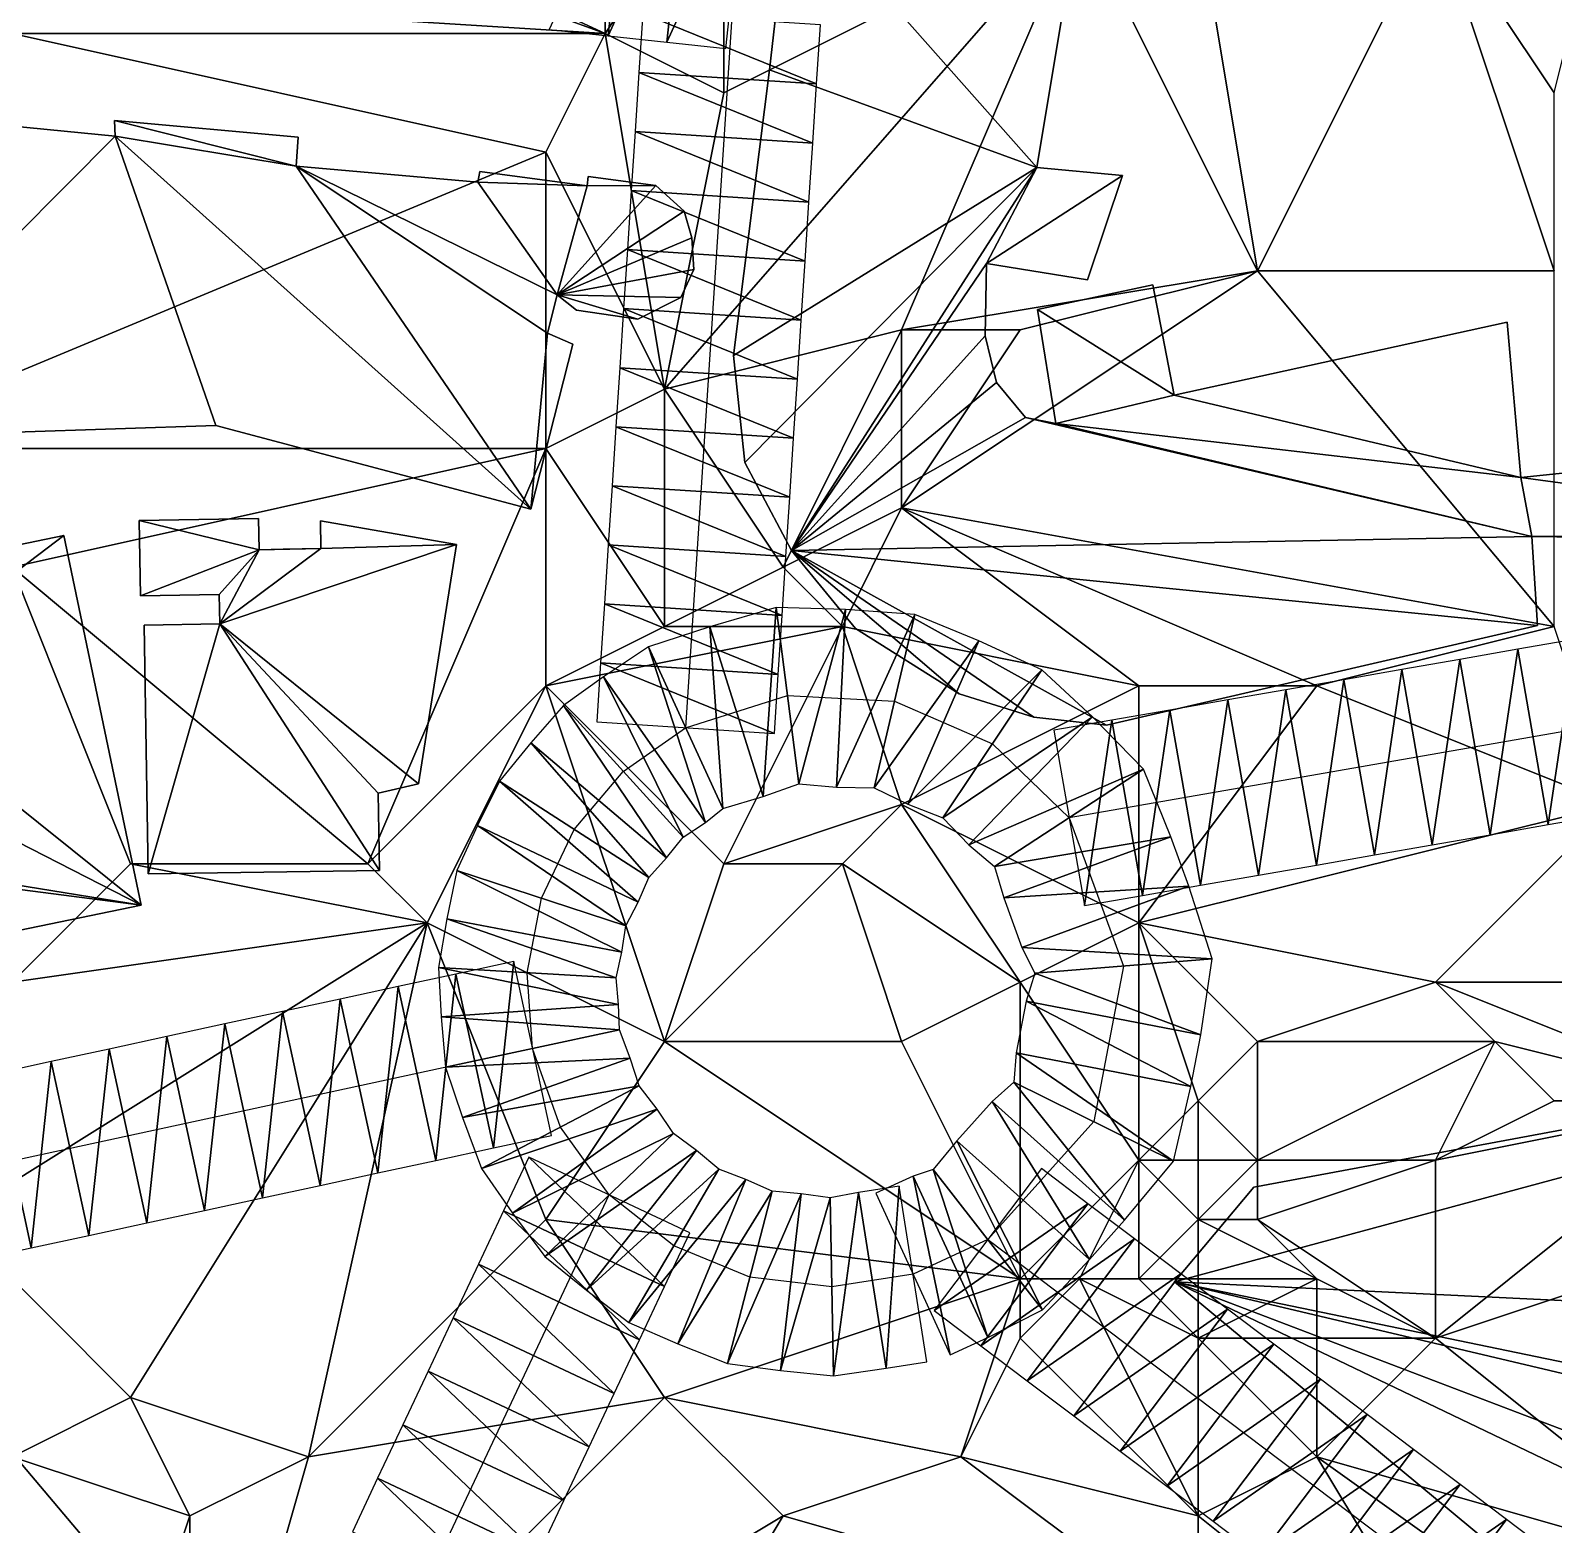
# Model space of a CAD drawing. Header units: metres. Extents: x -1103 to 901, y -902 to 905.
# Drawn here: x -727.4 to -676, y 201.7 to 252.1 of the extents above; entities that cross this region are included whole.
import ezdxf

# ---------------------------------------------------------------- set-up
doc = ezdxf.new("R2010")
doc.units = ezdxf.units.M
for name, color, linetype in [('OSM_BUILDING_FOOTPRINTS', 7, 'CONTINUOUS'), ('OSM_BUILDING_ROOFS', 1, 'CONTINUOUS'), ('OSM_BUILDING_WALLS', 8, 'CONTINUOUS'), ('OSM_ROAD_AXES', 2, 'CONTINUOUS'), ('OSM_ROAD_SURFACE', 9, 'CONTINUOUS'), ('OSM_TERRAIN', 3, 'CONTINUOUS')]:
    doc.layers.add(name, color=color, linetype=linetype)

msp = doc.modelspace()

# ---------------------------------------------------------------- linework, layer by layer
at = {"layer": 'OSM_BUILDING_FOOTPRINTS'}
for points in [[(-667.681, 258.942, 14.604), (-662.917, 235.099, 14.604), (-674.523, 232.887, 14.604), (-675.076, 235.01, 14.604), (-676.745, 235.032, 14.604), (-676.557, 232.035, 14.604), (-691.093, 228.673, 14.604), (-693.546, 228.939, 14.604), (-696.056, 229.724, 14.604), (-699.56, 231.936, 14.604), (-701.715, 234.557, 14.604), (-703.285, 237.531, 14.604), (-703.672, 241.137, 14.604), (-702.456, 250.769, 14.604), (-701.76, 256.874, 14.604)], [(-692.088, 255.602, 14.604), (-693.436, 247.485, 14.604), (-690.551, 247.208, 14.604), (-691.734, 243.691, 14.604), (-695.138, 244.244, 14.604), (-695.183, 241.8, 14.604), (-694.796, 240.23, 14.604), (-693.823, 239.047, 14.604), (-692.795, 238.848, 14.604), (-693.414, 242.696, 14.604), (-689.534, 243.526, 14.604), (-688.805, 239.799, 14.604), (-677.585, 242.265, 14.604), (-677.121, 237.023, 14.604), (-675.617, 237.178, 14.604)]]:
    msp.add_polyline3d(points, dxfattribs=at)
for points in [[(-734.501, 249.519, 15.541), (-724.519, 248.535, 15.541), (-724.542, 249.066, 15.541), (-718.351, 248.502, 15.541), (-718.418, 247.529, 15.541), (-712.294, 246.987, 15.541), (-712.228, 247.341, 15.541), (-708.602, 246.865, 15.541), (-708.569, 247.175, 15.541), (-706.292, 246.876, 15.541), (-705.33, 246.003, 15.541), (-705.076, 245.107, 15.541), (-705.009, 244.034, 15.541), (-705.452, 243.094, 15.541), (-706.9, 242.364, 15.541), (-708.967, 242.663, 15.541), (-709.619, 243.183, 15.541), (-709.939, 241.889, 15.541), (-709.088, 241.524, 15.541), (-710.503, 235.961, 15.541), (-721.126, 238.781, 15.541), (-734.678, 238.327, 15.541), (-734.501, 249.519, 15.541)], [(-733.639, 233.539, 15.446), (-726.255, 235.065, 15.446), (-723.646, 222.602, 15.446), (-754.453, 216.242, 15.446), (-757.128, 229.037, 15.446), (-755.923, 229.281, 15.446), (-756.531, 232.222, 15.446), (-750.728, 233.428, 15.446), (-749.147, 225.897, 15.446), (-746.859, 226.372, 15.446), (-747.843, 231.05, 15.446), (-743.123, 232.024, 15.446), (-743.62, 234.357, 15.446), (-737.95, 235.529, 15.446), (-736.634, 229.248, 15.446), (-732.909, 230.022, 15.446), (-733.639, 233.539, 15.446)], [(-717.589, 234.634, 15.969), (-717.6, 235.563, 15.969), (-713.012, 234.767, 15.969), (-714.294, 226.694, 15.969), (-715.654, 226.373, 15.969), (-715.61, 223.774, 15.969), (-723.414, 223.652, 15.969), (-723.546, 232.046, 15.969), (-720.993, 232.09, 15.969), (-721.015, 233.074, 15.969), (-723.668, 233.03, 15.969), (-723.712, 235.574, 15.969), (-719.689, 235.64, 15.969), (-719.667, 234.59, 15.969), (-718.86, 234.612, 15.969), (-717.589, 234.634, 15.969)], [(-656.438, 183.033, 13.744), (-688.804, 209.895, 13.744), (-686.118, 213.091, 13.744), (-656.737, 218.555, 13.744), (-654.56, 208.248, 13.744), (-655.422, 202.995, 13.744), (-654.305, 201.745, 13.744), (-657.643, 198.029, 13.744), (-649.331, 190.963, 13.744), (-656.438, 183.033, 13.744)], [(-740.801, 202.419, 14.249), (-728.62, 204.863, 14.249), (-725.348, 200.981, 14.249), (-729.813, 185.322, 14.249), (-738.811, 188.595, 14.249), (-736.888, 195.407, 14.249), (-739.729, 194.965, 14.249), (-740.801, 202.419, 14.249)]]:
    msp.add_polyline3d(points, close=True, dxfattribs=at)
at = {"layer": 'OSM_BUILDING_ROOFS'}
for points in [[(-693.436, 247.485, 32.604), (-701.76, 256.874, 32.604), (-702.456, 250.769, 32.604)], [(-693.436, 247.485, 32.604), (-692.088, 255.602, 32.604), (-701.76, 256.874, 32.604)], [(-693.436, 247.485, 32.604), (-702.456, 250.769, 32.604), (-703.672, 241.137, 32.604)], [(-724.519, 248.535, 30.341), (-734.501, 249.519, 30.341), (-734.678, 238.327, 30.341)], [(-718.418, 247.529, 30.341), (-718.351, 248.502, 30.341), (-724.542, 249.066, 30.341)], [(-718.418, 247.529, 30.341), (-724.542, 249.066, 30.341), (-724.519, 248.535, 30.341)], [(-724.519, 248.535, 30.341), (-734.678, 238.327, 30.341), (-721.126, 238.781, 30.341)], [(-724.519, 248.535, 30.341), (-721.126, 238.781, 30.341), (-710.503, 235.961, 30.341)], [(-718.418, 247.529, 30.341), (-724.519, 248.535, 30.341), (-710.503, 235.961, 30.341)], [(-718.418, 247.529, 30.341), (-710.503, 235.961, 30.341), (-709.939, 241.889, 30.341)], [(-718.418, 247.529, 30.341), (-709.939, 241.889, 30.341), (-709.619, 243.183, 30.341)], [(-709.619, 243.183, 30.341), (-712.294, 246.987, 30.341), (-718.418, 247.529, 30.341)], [(-708.602, 246.865, 30.341), (-712.228, 247.341, 30.341), (-712.294, 246.987, 30.341)], [(-706.292, 246.876, 30.341), (-708.569, 247.175, 30.341), (-708.602, 246.865, 30.341)], [(-693.436, 247.485, 32.604), (-703.672, 241.137, 32.604), (-703.285, 237.531, 32.604)], [(-693.436, 247.485, 32.604), (-703.285, 237.531, 32.604), (-701.715, 234.557, 32.604)], [(-695.138, 244.244, 32.604), (-693.436, 247.485, 32.604), (-701.715, 234.557, 32.604)], [(-695.138, 244.244, 32.604), (-690.551, 247.208, 32.604), (-693.436, 247.485, 32.604)], [(-695.138, 244.244, 32.604), (-691.734, 243.691, 32.604), (-690.551, 247.208, 32.604)], [(-709.619, 243.183, 30.341), (-708.602, 246.865, 30.341), (-712.294, 246.987, 30.341)], [(-709.619, 243.183, 30.341), (-705.33, 246.003, 30.341), (-706.292, 246.876, 30.341)], [(-709.619, 243.183, 30.341), (-706.292, 246.876, 30.341), (-708.602, 246.865, 30.341)], [(-709.619, 243.183, 30.341), (-705.076, 245.107, 30.341), (-705.33, 246.003, 30.341)], [(-709.619, 243.183, 30.341), (-705.009, 244.034, 30.341), (-705.076, 245.107, 30.341)], [(-709.619, 243.183, 30.341), (-705.452, 243.094, 30.341), (-705.009, 244.034, 30.341)], [(-695.183, 241.8, 32.604), (-695.138, 244.244, 32.604), (-701.715, 234.557, 32.604)], [(-688.805, 239.799, 32.604), (-689.534, 243.526, 32.604), (-693.414, 242.696, 32.604)], [(-709.619, 243.183, 30.341), (-708.967, 242.663, 30.341), (-706.9, 242.364, 30.341)], [(-709.619, 243.183, 30.341), (-706.9, 242.364, 30.341), (-705.452, 243.094, 30.341)], [(-688.805, 239.799, 32.604), (-693.414, 242.696, 32.604), (-692.795, 238.848, 32.604)], [(-677.121, 237.023, 32.604), (-677.585, 242.265, 32.604), (-688.805, 239.799, 32.604)], [(-710.503, 235.961, 30.341), (-709.088, 241.524, 30.341), (-709.939, 241.889, 30.341)], [(-694.796, 240.23, 32.604), (-695.183, 241.8, 32.604), (-701.715, 234.557, 32.604)], [(-701.715, 234.557, 32.604), (-693.823, 239.047, 32.604), (-694.796, 240.23, 32.604)], [(-677.121, 237.023, 32.604), (-688.805, 239.799, 32.604), (-692.795, 238.848, 32.604)], [(-701.715, 234.557, 32.604), (-676.745, 235.032, 32.604), (-693.823, 239.047, 32.604)], [(-676.745, 235.032, 32.604), (-692.795, 238.848, 32.604), (-693.823, 239.047, 32.604)], [(-676.745, 235.032, 32.604), (-677.121, 237.023, 32.604), (-692.795, 238.848, 32.604)], [(-662.917, 235.099, 32.604), (-675.617, 237.178, 32.604), (-677.121, 237.023, 32.604)], [(-676.745, 235.032, 32.604), (-662.917, 235.099, 32.604), (-677.121, 237.023, 32.604)], [(-719.667, 234.59, 27.569), (-719.689, 235.64, 27.569), (-723.712, 235.574, 27.569)], [(-719.667, 234.59, 27.569), (-723.712, 235.574, 27.569), (-723.668, 233.03, 27.569)], [(-713.012, 234.767, 27.569), (-717.6, 235.563, 27.569), (-717.589, 234.634, 27.569)], [(-726.255, 235.065, 30.246), (-733.639, 233.539, 30.246), (-732.909, 230.022, 30.246)], [(-723.646, 222.602, 30.246), (-726.255, 235.065, 30.246), (-732.909, 230.022, 30.246)], [(-720.993, 232.09, 27.569), (-714.294, 226.694, 27.569), (-713.012, 234.767, 27.569)], [(-717.589, 234.634, 27.569), (-720.993, 232.09, 27.569), (-713.012, 234.767, 27.569)], [(-701.715, 234.557, 32.604), (-676.557, 232.035, 32.604), (-676.745, 235.032, 32.604)], [(-676.745, 235.032, 32.604), (-675.076, 235.01, 32.604), (-662.917, 235.099, 32.604)], [(-719.667, 234.59, 27.569), (-723.668, 233.03, 27.569), (-721.015, 233.074, 27.569)], [(-719.667, 234.59, 27.569), (-721.015, 233.074, 27.569), (-720.993, 232.09, 27.569)], [(-717.589, 234.634, 27.569), (-719.667, 234.59, 27.569), (-720.993, 232.09, 27.569)], [(-717.589, 234.634, 27.569), (-718.86, 234.612, 27.569), (-719.667, 234.59, 27.569)], [(-701.715, 234.557, 32.604), (-699.56, 231.936, 32.604), (-696.056, 229.724, 32.604)], [(-701.715, 234.557, 32.604), (-696.056, 229.724, 32.604), (-693.546, 228.939, 32.604)], [(-701.715, 234.557, 32.604), (-693.546, 228.939, 32.604), (-691.093, 228.673, 32.604)], [(-701.715, 234.557, 32.604), (-691.093, 228.673, 32.604), (-676.557, 232.035, 32.604)], [(-720.993, 232.09, 27.569), (-723.546, 232.046, 27.569), (-723.414, 223.652, 27.569)], [(-720.993, 232.09, 27.569), (-723.414, 223.652, 27.569), (-715.61, 223.774, 27.569)], [(-720.993, 232.09, 27.569), (-715.61, 223.774, 27.569), (-715.654, 226.373, 27.569)], [(-720.993, 232.09, 27.569), (-715.654, 226.373, 27.569), (-714.294, 226.694, 27.569)], [(-723.646, 222.602, 30.246), (-732.909, 230.022, 30.246), (-736.634, 229.248, 30.246)], [(-723.646, 222.602, 30.246), (-736.634, 229.248, 30.246), (-746.859, 226.372, 30.246)], [(-723.646, 222.602, 30.246), (-746.859, 226.372, 30.246), (-749.147, 225.897, 30.246)], [(-749.147, 225.897, 30.246), (-754.453, 216.242, 30.246), (-723.646, 222.602, 30.246)], [(-688.804, 209.895, 54.144), (-654.56, 208.248, 54.144), (-656.737, 218.555, 54.144)], [(-688.804, 209.895, 54.144), (-656.737, 218.555, 54.144), (-686.118, 213.091, 54.144)], [(-688.804, 209.895, 54.144), (-656.438, 183.033, 54.144), (-649.331, 190.963, 54.144)], [(-688.804, 209.895, 54.144), (-649.331, 190.963, 54.144), (-657.643, 198.029, 54.144)], [(-688.804, 209.895, 54.144), (-657.643, 198.029, 54.144), (-654.305, 201.745, 54.144)], [(-688.804, 209.895, 54.144), (-654.305, 201.745, 54.144), (-655.422, 202.995, 54.144)], [(-688.804, 209.895, 54.144), (-655.422, 202.995, 54.144), (-654.56, 208.248, 54.144)], [(-728.62, 204.863, 22.649), (-729.813, 185.322, 22.649), (-725.348, 200.981, 22.649)]]:
    msp.add_3dface(points, dxfattribs=at)
at = {"layer": 'OSM_BUILDING_WALLS'}
for points in [[(-701.76, 256.874, 14.604), (-702.456, 250.769, 14.604), (-702.456, 250.769, 32.604)], [(-701.76, 256.874, 14.604), (-702.456, 250.769, 32.604), (-701.76, 256.874, 32.604)], [(-693.436, 247.485, 14.604), (-692.088, 255.602, 14.604), (-692.088, 255.602, 32.604)], [(-693.436, 247.485, 14.604), (-692.088, 255.602, 32.604), (-693.436, 247.485, 32.604)], [(-702.456, 250.769, 14.604), (-703.672, 241.137, 14.604), (-703.672, 241.137, 32.604)], [(-702.456, 250.769, 14.604), (-703.672, 241.137, 32.604), (-702.456, 250.769, 32.604)], [(-724.519, 248.535, 15.541), (-734.501, 249.519, 15.541), (-734.501, 249.519, 30.341)], [(-724.519, 248.535, 15.541), (-734.501, 249.519, 30.341), (-724.519, 248.535, 30.341)], [(-718.351, 248.502, 15.541), (-724.542, 249.066, 15.541), (-724.542, 249.066, 30.341)], [(-718.351, 248.502, 15.541), (-724.542, 249.066, 30.341), (-718.351, 248.502, 30.341)], [(-724.542, 249.066, 15.541), (-724.519, 248.535, 15.541), (-724.519, 248.535, 30.341)], [(-724.542, 249.066, 15.541), (-724.519, 248.535, 30.341), (-724.542, 249.066, 30.341)], [(-718.418, 247.529, 15.541), (-718.351, 248.502, 15.541), (-718.351, 248.502, 30.341)], [(-718.418, 247.529, 15.541), (-718.351, 248.502, 30.341), (-718.418, 247.529, 30.341)], [(-712.294, 246.987, 15.541), (-718.418, 247.529, 15.541), (-718.418, 247.529, 30.341)], [(-712.294, 246.987, 15.541), (-718.418, 247.529, 30.341), (-712.294, 246.987, 30.341)], [(-712.228, 247.341, 15.541), (-712.294, 246.987, 15.541), (-712.294, 246.987, 30.341)], [(-712.228, 247.341, 15.541), (-712.294, 246.987, 30.341), (-712.228, 247.341, 30.341)], [(-708.602, 246.865, 15.541), (-712.228, 247.341, 15.541), (-712.228, 247.341, 30.341)], [(-708.602, 246.865, 15.541), (-712.228, 247.341, 30.341), (-708.602, 246.865, 30.341)], [(-708.569, 247.175, 15.541), (-708.602, 246.865, 15.541), (-708.602, 246.865, 30.341)], [(-708.569, 247.175, 15.541), (-708.602, 246.865, 30.341), (-708.569, 247.175, 30.341)], [(-706.292, 246.876, 15.541), (-708.569, 247.175, 15.541), (-708.569, 247.175, 30.341)], [(-706.292, 246.876, 15.541), (-708.569, 247.175, 30.341), (-706.292, 246.876, 30.341)], [(-690.551, 247.208, 14.604), (-693.436, 247.485, 14.604), (-693.436, 247.485, 32.604)], [(-690.551, 247.208, 14.604), (-693.436, 247.485, 32.604), (-690.551, 247.208, 32.604)], [(-691.734, 243.691, 14.604), (-690.551, 247.208, 14.604), (-690.551, 247.208, 32.604)], [(-691.734, 243.691, 14.604), (-690.551, 247.208, 32.604), (-691.734, 243.691, 32.604)], [(-705.33, 246.003, 15.541), (-706.292, 246.876, 15.541), (-706.292, 246.876, 30.341)], [(-705.33, 246.003, 15.541), (-706.292, 246.876, 30.341), (-705.33, 246.003, 30.341)], [(-705.076, 245.107, 15.541), (-705.33, 246.003, 15.541), (-705.33, 246.003, 30.341)], [(-705.076, 245.107, 15.541), (-705.33, 246.003, 30.341), (-705.076, 245.107, 30.341)], [(-705.009, 244.034, 15.541), (-705.076, 245.107, 15.541), (-705.076, 245.107, 30.341)], [(-705.009, 244.034, 15.541), (-705.076, 245.107, 30.341), (-705.009, 244.034, 30.341)], [(-705.452, 243.094, 15.541), (-705.009, 244.034, 15.541), (-705.009, 244.034, 30.341)], [(-705.452, 243.094, 15.541), (-705.009, 244.034, 30.341), (-705.452, 243.094, 30.341)], [(-695.183, 241.8, 14.604), (-695.138, 244.244, 14.604), (-695.138, 244.244, 32.604)], [(-695.183, 241.8, 14.604), (-695.138, 244.244, 32.604), (-695.183, 241.8, 32.604)], [(-695.138, 244.244, 14.604), (-691.734, 243.691, 14.604), (-691.734, 243.691, 32.604)], [(-695.138, 244.244, 14.604), (-691.734, 243.691, 32.604), (-695.138, 244.244, 32.604)], [(-689.534, 243.526, 14.604), (-693.414, 242.696, 14.604), (-693.414, 242.696, 32.604)], [(-689.534, 243.526, 14.604), (-693.414, 242.696, 32.604), (-689.534, 243.526, 32.604)], [(-688.805, 239.799, 14.604), (-689.534, 243.526, 14.604), (-689.534, 243.526, 32.604)], [(-688.805, 239.799, 14.604), (-689.534, 243.526, 32.604), (-688.805, 239.799, 32.604)], [(-709.939, 241.889, 15.541), (-709.619, 243.183, 15.541), (-709.619, 243.183, 30.341)], [(-709.939, 241.889, 15.541), (-709.619, 243.183, 30.341), (-709.939, 241.889, 30.341)], [(-709.619, 243.183, 15.541), (-708.967, 242.663, 15.541), (-708.967, 242.663, 30.341)], [(-709.619, 243.183, 15.541), (-708.967, 242.663, 30.341), (-709.619, 243.183, 30.341)], [(-706.9, 242.364, 15.541), (-705.452, 243.094, 15.541), (-705.452, 243.094, 30.341)], [(-706.9, 242.364, 15.541), (-705.452, 243.094, 30.341), (-706.9, 242.364, 30.341)], [(-708.967, 242.663, 15.541), (-706.9, 242.364, 15.541), (-706.9, 242.364, 30.341)], [(-708.967, 242.663, 15.541), (-706.9, 242.364, 30.341), (-708.967, 242.663, 30.341)], [(-693.414, 242.696, 14.604), (-692.795, 238.848, 14.604), (-692.795, 238.848, 32.604)], [(-693.414, 242.696, 14.604), (-692.795, 238.848, 32.604), (-693.414, 242.696, 32.604)], [(-677.585, 242.265, 14.604), (-688.805, 239.799, 14.604), (-688.805, 239.799, 32.604)], [(-677.585, 242.265, 14.604), (-688.805, 239.799, 32.604), (-677.585, 242.265, 32.604)], [(-677.121, 237.023, 14.604), (-677.585, 242.265, 14.604), (-677.585, 242.265, 32.604)], [(-677.121, 237.023, 14.604), (-677.585, 242.265, 32.604), (-677.121, 237.023, 32.604)], [(-710.503, 235.961, 15.541), (-709.088, 241.524, 15.541), (-709.088, 241.524, 30.341)], [(-710.503, 235.961, 15.541), (-709.088, 241.524, 30.341), (-710.503, 235.961, 30.341)], [(-709.088, 241.524, 15.541), (-709.939, 241.889, 15.541), (-709.939, 241.889, 30.341)], [(-709.088, 241.524, 15.541), (-709.939, 241.889, 30.341), (-709.088, 241.524, 30.341)], [(-694.796, 240.23, 14.604), (-695.183, 241.8, 14.604), (-695.183, 241.8, 32.604)], [(-694.796, 240.23, 14.604), (-695.183, 241.8, 32.604), (-694.796, 240.23, 32.604)], [(-703.672, 241.137, 14.604), (-703.285, 237.531, 14.604), (-703.285, 237.531, 32.604)], [(-703.672, 241.137, 14.604), (-703.285, 237.531, 32.604), (-703.672, 241.137, 32.604)], [(-693.823, 239.047, 14.604), (-694.796, 240.23, 14.604), (-694.796, 240.23, 32.604)], [(-693.823, 239.047, 14.604), (-694.796, 240.23, 32.604), (-693.823, 239.047, 32.604)], [(-692.795, 238.848, 14.604), (-693.823, 239.047, 14.604), (-693.823, 239.047, 32.604)], [(-692.795, 238.848, 14.604), (-693.823, 239.047, 32.604), (-692.795, 238.848, 32.604)], [(-734.678, 238.327, 15.541), (-721.126, 238.781, 15.541), (-721.126, 238.781, 30.341)], [(-734.678, 238.327, 15.541), (-721.126, 238.781, 30.341), (-734.678, 238.327, 30.341)], [(-721.126, 238.781, 15.541), (-710.503, 235.961, 15.541), (-710.503, 235.961, 30.341)], [(-721.126, 238.781, 15.541), (-710.503, 235.961, 30.341), (-721.126, 238.781, 30.341)], [(-703.285, 237.531, 14.604), (-701.715, 234.557, 14.604), (-701.715, 234.557, 32.604)], [(-703.285, 237.531, 14.604), (-701.715, 234.557, 32.604), (-703.285, 237.531, 32.604)], [(-675.617, 237.178, 14.604), (-677.121, 237.023, 14.604), (-677.121, 237.023, 32.604)], [(-675.617, 237.178, 14.604), (-677.121, 237.023, 32.604), (-675.617, 237.178, 32.604)], [(-719.689, 235.64, 15.969), (-723.712, 235.574, 15.969), (-723.712, 235.574, 27.569)], [(-719.689, 235.64, 15.969), (-723.712, 235.574, 27.569), (-719.689, 235.64, 27.569)], [(-723.712, 235.574, 15.969), (-723.668, 233.03, 15.969), (-723.668, 233.03, 27.569)], [(-723.712, 235.574, 15.969), (-723.668, 233.03, 27.569), (-723.712, 235.574, 27.569)], [(-719.667, 234.59, 15.969), (-719.689, 235.64, 15.969), (-719.689, 235.64, 27.569)], [(-719.667, 234.59, 15.969), (-719.689, 235.64, 27.569), (-719.667, 234.59, 27.569)], [(-713.012, 234.767, 15.969), (-717.6, 235.563, 15.969), (-717.6, 235.563, 27.569)], [(-713.012, 234.767, 15.969), (-717.6, 235.563, 27.569), (-713.012, 234.767, 27.569)], [(-717.6, 235.563, 15.969), (-717.589, 234.634, 15.969), (-717.589, 234.634, 27.569)], [(-717.6, 235.563, 15.969), (-717.589, 234.634, 27.569), (-717.6, 235.563, 27.569)], [(-726.255, 235.065, 15.446), (-733.639, 233.539, 15.446), (-733.639, 233.539, 30.246)], [(-726.255, 235.065, 15.446), (-733.639, 233.539, 30.246), (-726.255, 235.065, 30.246)], [(-723.646, 222.602, 15.446), (-726.255, 235.065, 15.446), (-726.255, 235.065, 30.246)], [(-723.646, 222.602, 15.446), (-726.255, 235.065, 30.246), (-723.646, 222.602, 30.246)], [(-714.294, 226.694, 15.969), (-713.012, 234.767, 15.969), (-713.012, 234.767, 27.569)], [(-714.294, 226.694, 15.969), (-713.012, 234.767, 27.569), (-714.294, 226.694, 27.569)], [(-676.557, 232.035, 14.604), (-676.745, 235.032, 14.604), (-676.745, 235.032, 32.604)], [(-676.557, 232.035, 14.604), (-676.745, 235.032, 32.604), (-676.557, 232.035, 32.604)], [(-676.745, 235.032, 14.604), (-675.076, 235.01, 14.604), (-675.076, 235.01, 32.604)], [(-676.745, 235.032, 14.604), (-675.076, 235.01, 32.604), (-676.745, 235.032, 32.604)], [(-718.86, 234.612, 15.969), (-719.667, 234.59, 15.969), (-719.667, 234.59, 27.569)], [(-718.86, 234.612, 15.969), (-719.667, 234.59, 27.569), (-718.86, 234.612, 27.569)], [(-717.589, 234.634, 15.969), (-718.86, 234.612, 15.969), (-718.86, 234.612, 27.569)], [(-717.589, 234.634, 15.969), (-718.86, 234.612, 27.569), (-717.589, 234.634, 27.569)], [(-701.715, 234.557, 14.604), (-699.56, 231.936, 14.604), (-699.56, 231.936, 32.604)], [(-701.715, 234.557, 14.604), (-699.56, 231.936, 32.604), (-701.715, 234.557, 32.604)], [(-723.668, 233.03, 15.969), (-721.015, 233.074, 15.969), (-721.015, 233.074, 27.569)], [(-723.668, 233.03, 15.969), (-721.015, 233.074, 27.569), (-723.668, 233.03, 27.569)], [(-721.015, 233.074, 15.969), (-720.993, 232.09, 15.969), (-720.993, 232.09, 27.569)], [(-721.015, 233.074, 15.969), (-720.993, 232.09, 27.569), (-721.015, 233.074, 27.569)], [(-720.993, 232.09, 15.969), (-723.546, 232.046, 15.969), (-723.546, 232.046, 27.569)], [(-720.993, 232.09, 15.969), (-723.546, 232.046, 27.569), (-720.993, 232.09, 27.569)], [(-723.546, 232.046, 15.969), (-723.414, 223.652, 15.969), (-723.414, 223.652, 27.569)], [(-723.546, 232.046, 15.969), (-723.414, 223.652, 27.569), (-723.546, 232.046, 27.569)], [(-699.56, 231.936, 14.604), (-696.056, 229.724, 14.604), (-696.056, 229.724, 32.604)], [(-699.56, 231.936, 14.604), (-696.056, 229.724, 32.604), (-699.56, 231.936, 32.604)], [(-691.093, 228.673, 14.604), (-676.557, 232.035, 14.604), (-676.557, 232.035, 32.604)], [(-691.093, 228.673, 14.604), (-676.557, 232.035, 32.604), (-691.093, 228.673, 32.604)], [(-696.056, 229.724, 14.604), (-693.546, 228.939, 14.604), (-693.546, 228.939, 32.604)], [(-696.056, 229.724, 14.604), (-693.546, 228.939, 32.604), (-696.056, 229.724, 32.604)], [(-693.546, 228.939, 14.604), (-691.093, 228.673, 14.604), (-691.093, 228.673, 32.604)], [(-693.546, 228.939, 14.604), (-691.093, 228.673, 32.604), (-693.546, 228.939, 32.604)], [(-715.654, 226.373, 15.969), (-714.294, 226.694, 15.969), (-714.294, 226.694, 27.569)], [(-715.654, 226.373, 15.969), (-714.294, 226.694, 27.569), (-715.654, 226.373, 27.569)], [(-715.61, 223.774, 15.969), (-715.654, 226.373, 15.969), (-715.654, 226.373, 27.569)], [(-715.61, 223.774, 15.969), (-715.654, 226.373, 27.569), (-715.61, 223.774, 27.569)], [(-723.414, 223.652, 15.969), (-715.61, 223.774, 15.969), (-715.61, 223.774, 27.569)], [(-723.414, 223.652, 15.969), (-715.61, 223.774, 27.569), (-723.414, 223.652, 27.569)], [(-754.453, 216.242, 15.446), (-723.646, 222.602, 15.446), (-723.646, 222.602, 30.246)], [(-754.453, 216.242, 15.446), (-723.646, 222.602, 30.246), (-754.453, 216.242, 30.246)], [(-656.737, 218.555, 13.744), (-686.118, 213.091, 13.744), (-686.118, 213.091, 54.144)], [(-656.737, 218.555, 13.744), (-686.118, 213.091, 54.144), (-656.737, 218.555, 54.144)], [(-686.118, 213.091, 13.744), (-688.804, 209.895, 13.744), (-688.804, 209.895, 54.144)], [(-686.118, 213.091, 13.744), (-688.804, 209.895, 54.144), (-686.118, 213.091, 54.144)], [(-688.804, 209.895, 13.744), (-656.438, 183.033, 13.744), (-656.438, 183.033, 54.144)], [(-688.804, 209.895, 13.744), (-656.438, 183.033, 54.144), (-688.804, 209.895, 54.144)], [(-725.348, 200.981, 14.249), (-728.62, 204.863, 14.249), (-728.62, 204.863, 22.649)], [(-725.348, 200.981, 14.249), (-728.62, 204.863, 22.649), (-725.348, 200.981, 22.649)]]:
    msp.add_3dface(points, dxfattribs=at)
at = {"layer": 'OSM_ROAD_AXES'}
for points in [[(-669.318, 371.689, 15.857), (-674.027, 367.807, 15.607), (-676.824, 365.706, 14.908), (-678.703, 363.284, 14.573), (-680.737, 360.397, 14.422), (-682.317, 355.774, 14.185), (-693.945, 296.531, 13.883), (-703.606, 254.474, 17.035), (-705.286, 228.585, 18.562)], [(-554.767, 249.565, 11.436), (-604.354, 240.906, 14.112), (-692.353, 225.544, 18.141)], [(-697.614, 210.161, 18.402), (-700.355, 209.729, 18.357), (-703.119, 210.05, 18.349), (-705.683, 211.112, 18.378), (-707.861, 212.826, 18.408), (-709.508, 215.115, 18.419), (-710.448, 217.769, 18.423), (-710.624, 220.324, 18.442), (-710.149, 222.834, 18.48), (-709.044, 225.156, 18.529), (-707.386, 227.114, 18.622), (-705.286, 228.585, 18.562), (-701.848, 229.669, 18.485), (-698.244, 229.481, 18.24), (-694.939, 228.043, 18.053), (-692.353, 225.544, 18.141), (-690.518, 220.545, 18.373), (-691.523, 215.303, 18.469), (-695.094, 211.322, 18.478), (-697.614, 210.161, 18.402)], [(-710.448, 217.769, 18.423), (-802.061, 197.95, 18.499), (-813.689, 192.863, 18.856)], [(-747.532, 124.397, 16.044), (-734.168, 140.964, 15.675), (-733.538, 150.231, 15.747), (-722.297, 182.137, 16.923), (-707.861, 212.826, 18.408)], [(-695.094, 211.322, 18.478), (-627.643, 160.407, 16.433)]]:
    msp.add_polyline3d(points, dxfattribs=at)
at = {"layer": 'OSM_ROAD_SURFACE'}
for points in [[(-707.26, 257.883, 17.496), (-709.887, 252.13, 17.698), (-707.9, 251.917, 17.619)], [(-705.273, 257.67, 17.052), (-707.26, 257.883, 17.496), (-707.9, 251.917, 17.619)], [(-705.273, 257.67, 17.052), (-707.9, 251.917, 17.619), (-705.913, 251.704, 17.471)], [(-703.286, 257.457, 16.841), (-705.273, 257.67, 17.052), (-705.913, 251.704, 17.471)], [(-703.286, 257.457, 16.841), (-705.913, 251.704, 17.471), (-703.926, 251.491, 17.33)], [(-706.729, 252.677, 17.457), (-706.858, 250.685, 17.586), (-700.87, 250.297, 17.456)], [(-706.729, 252.677, 17.457), (-700.87, 250.297, 17.456), (-700.741, 252.288, 17.364)], [(-706.858, 250.685, 17.586), (-706.987, 248.694, 17.625), (-701, 248.305, 17.508)], [(-706.858, 250.685, 17.586), (-701, 248.305, 17.508), (-700.87, 250.297, 17.456)], [(-706.987, 248.694, 17.625), (-707.116, 246.702, 17.663), (-701.129, 246.314, 17.561)], [(-706.987, 248.694, 17.625), (-701.129, 246.314, 17.561), (-701, 248.305, 17.508)], [(-707.116, 246.702, 17.663), (-707.246, 244.711, 17.767), (-701.258, 244.322, 17.575)], [(-707.116, 246.702, 17.663), (-701.258, 244.322, 17.575), (-701.129, 246.314, 17.561)], [(-707.246, 244.711, 17.767), (-707.375, 242.719, 17.869), (-701.387, 242.331, 17.562)], [(-707.246, 244.711, 17.767), (-701.387, 242.331, 17.562), (-701.258, 244.322, 17.575)], [(-707.375, 242.719, 17.869), (-707.504, 240.728, 17.886), (-701.517, 240.339, 17.636)], [(-707.375, 242.719, 17.869), (-701.517, 240.339, 17.636), (-701.387, 242.331, 17.562)], [(-707.504, 240.728, 17.886), (-707.633, 238.736, 17.935), (-701.646, 238.348, 17.841)], [(-707.504, 240.728, 17.886), (-701.646, 238.348, 17.841), (-701.517, 240.339, 17.636)], [(-707.633, 238.736, 17.935), (-707.762, 236.745, 18.089), (-701.775, 236.356, 18.047)], [(-707.633, 238.736, 17.935), (-701.775, 236.356, 18.047), (-701.646, 238.348, 17.841)], [(-707.762, 236.745, 18.089), (-707.892, 234.753, 18.24), (-701.904, 234.365, 18.252)], [(-707.762, 236.745, 18.089), (-701.904, 234.365, 18.252), (-701.775, 236.356, 18.047)], [(-707.892, 234.753, 18.24), (-708.021, 232.762, 18.357), (-702.033, 232.373, 18.367)], [(-707.892, 234.753, 18.24), (-702.033, 232.373, 18.367), (-701.904, 234.365, 18.252)], [(-708.021, 232.762, 18.357), (-708.15, 230.77, 18.498), (-702.163, 230.382, 18.514)], [(-708.021, 232.762, 18.357), (-702.163, 230.382, 18.514), (-702.033, 232.373, 18.367)], [(-702.665, 226.265, 18.645), (-702.227, 232.645, 18.35), (-704.469, 231.988, 18.329)], [(-702.665, 226.265, 18.645), (-701.469, 226.693, 18.532), (-702.227, 232.645, 18.35)], [(-701.469, 226.693, 18.532), (-699.89, 232.57, 18.311), (-702.227, 232.645, 18.35)], [(-701.469, 226.693, 18.532), (-700.202, 226.579, 18.408), (-699.89, 232.57, 18.311)], [(-700.202, 226.579, 18.408), (-697.557, 232.401, 18.128), (-699.89, 232.57, 18.311)], [(-700.202, 226.579, 18.408), (-698.931, 226.56, 18.284), (-697.557, 232.401, 18.128)], [(-698.931, 226.56, 18.284), (-695.395, 231.513, 18.113), (-697.557, 232.401, 18.128)], [(-704.029, 225.861, 18.692), (-704.469, 231.988, 18.329), (-706.542, 231.309, 18.423)], [(-704.029, 225.861, 18.692), (-702.665, 226.265, 18.645), (-704.469, 231.988, 18.329)], [(-704.615, 225.392, 18.715), (-706.542, 231.309, 18.423), (-708.057, 230.307, 18.583)], [(-704.615, 225.392, 18.715), (-704.029, 225.861, 18.692), (-706.542, 231.309, 18.423)], [(-698.931, 226.56, 18.284), (-697.788, 226.011, 18.188), (-695.395, 231.513, 18.113)], [(-697.788, 226.011, 18.188), (-693.272, 230.537, 18.092), (-695.395, 231.513, 18.113)], [(-677.224, 231.23, 17.523), (-679.18, 230.889, 17.655), (-678.148, 224.978, 17.62)], [(-677.224, 231.23, 17.523), (-678.148, 224.978, 17.62), (-676.192, 225.319, 17.5)], [(-675.269, 231.571, 17.367), (-677.224, 231.23, 17.523), (-676.192, 225.319, 17.5)], [(-675.269, 231.571, 17.367), (-676.192, 225.319, 17.5), (-674.237, 225.661, 17.376)], [(-708.15, 230.77, 18.498), (-708.279, 228.779, 18.639), (-702.292, 228.39, 18.585)], [(-708.15, 230.77, 18.498), (-702.292, 228.39, 18.585), (-702.163, 230.382, 18.514)], [(-679.18, 230.889, 17.655), (-681.135, 230.547, 17.787), (-680.104, 224.637, 17.745)], [(-679.18, 230.889, 17.655), (-680.104, 224.637, 17.745), (-678.148, 224.978, 17.62)], [(-705.364, 224.897, 18.716), (-708.057, 230.307, 18.583), (-709.408, 229.33, 18.628)], [(-705.364, 224.897, 18.716), (-704.615, 225.392, 18.715), (-708.057, 230.307, 18.583)], [(-697.788, 226.011, 18.188), (-696.606, 225.549, 18.209), (-693.272, 230.537, 18.092)], [(-696.606, 225.549, 18.209), (-691.561, 228.951, 17.996), (-693.272, 230.537, 18.092)], [(-683.091, 230.206, 17.918), (-685.046, 229.864, 17.979), (-684.015, 223.954, 17.996)], [(-683.091, 230.206, 17.918), (-684.015, 223.954, 17.996), (-682.059, 224.295, 17.87)], [(-681.135, 230.547, 17.787), (-683.091, 230.206, 17.918), (-682.059, 224.295, 17.87)], [(-681.135, 230.547, 17.787), (-682.059, 224.295, 17.87), (-680.104, 224.637, 17.745)], [(-685.046, 229.864, 17.979), (-687.002, 229.523, 17.982), (-685.97, 223.612, 18.121)], [(-685.046, 229.864, 17.979), (-685.97, 223.612, 18.121), (-684.015, 223.954, 17.996)], [(-705.926, 224.196, 18.679), (-709.408, 229.33, 18.628), (-710.504, 228.074, 18.583)], [(-705.926, 224.196, 18.679), (-705.364, 224.897, 18.716), (-709.408, 229.33, 18.628)], [(-688.957, 229.182, 17.985), (-690.913, 228.84, 18), (-689.881, 222.93, 18.33)], [(-688.957, 229.182, 17.985), (-689.881, 222.93, 18.33), (-687.926, 223.271, 18.246)], [(-687.002, 229.523, 17.982), (-688.957, 229.182, 17.985), (-687.926, 223.271, 18.246)], [(-687.002, 229.523, 17.982), (-687.926, 223.271, 18.246), (-685.97, 223.612, 18.121)], [(-696.606, 225.549, 18.209), (-695.731, 224.636, 18.259), (-691.561, 228.951, 17.996)], [(-695.731, 224.636, 18.259), (-689.841, 227.184, 18.09), (-691.561, 228.951, 17.996)], [(-690.913, 228.84, 18), (-692.869, 228.499, 18.027), (-691.837, 222.588, 18.36)], [(-690.913, 228.84, 18), (-691.837, 222.588, 18.36), (-689.881, 222.93, 18.33)], [(-706.524, 223.529, 18.641), (-710.504, 228.074, 18.583), (-711.564, 226.784, 18.547)], [(-706.524, 223.529, 18.641), (-705.926, 224.196, 18.679), (-710.504, 228.074, 18.583)], [(-695.731, 224.636, 18.259), (-694.864, 223.903, 18.301), (-689.841, 227.184, 18.09)], [(-694.864, 223.903, 18.301), (-688.925, 224.911, 18.226), (-689.841, 227.184, 18.09)], [(-706.888, 222.706, 18.61), (-711.564, 226.784, 18.547), (-712.305, 225.284, 18.515)], [(-706.888, 222.706, 18.61), (-706.524, 223.529, 18.641), (-711.564, 226.784, 18.547)], [(-707.298, 221.901, 18.577), (-712.305, 225.284, 18.515), (-713.001, 223.767, 18.483)], [(-707.298, 221.901, 18.577), (-706.888, 222.706, 18.61), (-712.305, 225.284, 18.515)], [(-694.864, 223.903, 18.301), (-694.557, 222.844, 18.37), (-688.925, 224.911, 18.226)], [(-694.557, 222.844, 18.37), (-688.313, 223.245, 18.271), (-688.925, 224.911, 18.226)], [(-707.439, 221.021, 18.564), (-713.001, 223.767, 18.483), (-713.334, 222.137, 18.457)], [(-707.439, 221.021, 18.564), (-707.298, 221.901, 18.577), (-713.001, 223.767, 18.483)], [(-694.557, 222.844, 18.37), (-693.946, 221.177, 18.478), (-688.313, 223.245, 18.271)], [(-693.946, 221.177, 18.478), (-687.527, 220.787, 18.315), (-688.313, 223.245, 18.271)], [(-707.63, 220.147, 18.55), (-713.334, 222.137, 18.457), (-713.619, 220.5, 18.433)], [(-707.63, 220.147, 18.55), (-707.439, 221.021, 18.564), (-713.334, 222.137, 18.457)], [(-693.946, 221.177, 18.478), (-693.508, 220.303, 18.533), (-687.527, 220.787, 18.315)], [(-707.543, 219.254, 18.542), (-707.63, 220.147, 18.55), (-713.619, 220.5, 18.433)], [(-707.543, 219.254, 18.542), (-713.619, 220.5, 18.433), (-713.529, 218.839, 18.41)], [(-711.082, 220.701, 18.487), (-713.031, 220.279, 18.446), (-711.762, 214.415, 18.406)], [(-711.082, 220.701, 18.487), (-711.762, 214.415, 18.406), (-709.813, 214.837, 18.461)], [(-693.508, 220.303, 18.533), (-687.907, 218.232, 18.422), (-687.527, 220.787, 18.315)], [(-714.98, 219.858, 18.352), (-716.93, 219.436, 18.239), (-715.661, 213.572, 18.251)], [(-714.98, 219.858, 18.352), (-715.661, 213.572, 18.251), (-713.712, 213.993, 18.329)], [(-713.031, 220.279, 18.446), (-714.98, 219.858, 18.352), (-713.712, 213.993, 18.329)], [(-713.031, 220.279, 18.446), (-713.712, 213.993, 18.329), (-711.762, 214.415, 18.406)], [(-693.508, 220.303, 18.533), (-693.799, 219.363, 18.553), (-687.907, 218.232, 18.422)], [(-716.93, 219.436, 18.239), (-718.879, 219.014, 18.136), (-717.61, 213.15, 18.105)], [(-716.93, 219.436, 18.239), (-717.61, 213.15, 18.105), (-715.661, 213.572, 18.251)], [(-693.799, 219.363, 18.553), (-694.134, 217.616, 18.551), (-688.242, 216.485, 18.464)], [(-693.799, 219.363, 18.553), (-688.242, 216.485, 18.464), (-687.907, 218.232, 18.422)], [(-718.879, 219.014, 18.136), (-720.828, 218.593, 18.024), (-719.559, 212.728, 17.951)], [(-718.879, 219.014, 18.136), (-719.559, 212.728, 17.951), (-717.61, 213.15, 18.105)], [(-707.514, 218.398, 18.534), (-707.543, 219.254, 18.542), (-713.529, 218.839, 18.41)], [(-707.514, 218.398, 18.534), (-713.529, 218.839, 18.41), (-713.381, 217.14, 18.39)], [(-720.828, 218.593, 18.024), (-722.777, 218.171, 17.912), (-721.509, 212.307, 17.841)], [(-720.828, 218.593, 18.024), (-721.509, 212.307, 17.841), (-719.559, 212.728, 17.951)], [(-707.15, 217.443, 18.533), (-707.514, 218.398, 18.534), (-713.381, 217.14, 18.39)], [(-722.777, 218.171, 17.912), (-724.726, 217.749, 17.799), (-723.458, 211.885, 17.739)], [(-722.777, 218.171, 17.912), (-723.458, 211.885, 17.739), (-721.509, 212.307, 17.841)], [(-726.676, 217.328, 17.687), (-728.625, 216.906, 17.575), (-727.356, 211.042, 17.535)], [(-726.676, 217.328, 17.687), (-727.356, 211.042, 17.535), (-725.407, 211.463, 17.637)], [(-724.726, 217.749, 17.799), (-726.676, 217.328, 17.687), (-725.407, 211.463, 17.637)], [(-724.726, 217.749, 17.799), (-725.407, 211.463, 17.637), (-723.458, 211.885, 17.739)], [(-707.15, 217.443, 18.533), (-713.381, 217.14, 18.39), (-712.806, 215.441, 18.384)], [(-706.85, 216.506, 18.528), (-707.15, 217.443, 18.533), (-712.806, 215.441, 18.384)], [(-694.134, 217.616, 18.551), (-694.211, 216.636, 18.55), (-688.836, 213.97, 18.297)], [(-694.134, 217.616, 18.551), (-688.836, 213.97, 18.297), (-688.242, 216.485, 18.464)], [(-728.625, 216.906, 17.575), (-729.305, 210.62, 17.32), (-727.356, 211.042, 17.535)], [(-706.85, 216.506, 18.528), (-712.806, 215.441, 18.384), (-712.166, 213.724, 18.381)], [(-706.249, 215.722, 18.517), (-706.85, 216.506, 18.528), (-712.166, 213.724, 18.381)], [(-694.211, 216.636, 18.55), (-694.947, 215.979, 18.611), (-690.48, 211.973, 18.17)], [(-694.211, 216.636, 18.55), (-690.48, 211.973, 18.17), (-688.836, 213.97, 18.297)], [(-694.947, 215.979, 18.611), (-696.137, 214.652, 18.707), (-691.67, 210.646, 17.992)], [(-694.947, 215.979, 18.611), (-691.67, 210.646, 17.992), (-690.48, 211.973, 18.17)], [(-706.249, 215.722, 18.517), (-712.166, 213.724, 18.381), (-711.12, 212.218, 18.396)], [(-705.692, 214.898, 18.506), (-706.249, 215.722, 18.517), (-711.12, 212.218, 18.396)], [(-705.692, 214.898, 18.506), (-711.12, 212.218, 18.396), (-710.03, 210.753, 18.375)], [(-704.917, 214.326, 18.499), (-705.692, 214.898, 18.506), (-710.03, 210.753, 18.375)], [(-704.917, 214.326, 18.499), (-710.03, 210.753, 18.375), (-708.628, 209.611, 18.33)], [(-704.168, 213.701, 18.492), (-704.917, 214.326, 18.499), (-708.628, 209.611, 18.33)], [(-696.137, 214.652, 18.707), (-696.937, 213.689, 18.626), (-693.251, 208.955, 17.953)], [(-696.137, 214.652, 18.707), (-693.251, 208.955, 17.953), (-691.67, 210.646, 17.992)], [(-705.995, 209.743, 18.358), (-710.576, 214.103, 18.44), (-711.425, 212.297, 18.386)], [(-705.995, 209.743, 18.358), (-705.146, 211.549, 18.449), (-710.576, 214.103, 18.44)], [(-704.168, 213.701, 18.492), (-708.628, 209.611, 18.33), (-707.199, 208.522, 18.288)], [(-703.254, 213.353, 18.49), (-704.168, 213.701, 18.492), (-707.199, 208.522, 18.288)], [(-696.937, 213.689, 18.626), (-697.609, 213.466, 18.58), (-695.098, 208.016, 18.349)], [(-696.937, 213.689, 18.626), (-695.098, 208.016, 18.349), (-693.251, 208.955, 17.953)], [(-696.901, 208.927, 18.397), (-691.718, 212.532, 18.496), (-693.286, 213.716, 18.507)], [(-703.254, 213.353, 18.49), (-707.199, 208.522, 18.288), (-705.549, 207.809, 18.268)], [(-702.365, 212.954, 18.488), (-703.254, 213.353, 18.49), (-705.549, 207.809, 18.268)], [(-697.609, 213.466, 18.58), (-698.869, 212.885, 18.503), (-696.359, 207.436, 18.307)], [(-697.609, 213.466, 18.58), (-696.359, 207.436, 18.307), (-695.098, 208.016, 18.349)], [(-702.365, 212.954, 18.488), (-705.549, 207.809, 18.268), (-703.872, 207.146, 18.25)], [(-701.391, 212.87, 18.491), (-702.365, 212.954, 18.488), (-703.872, 207.146, 18.25)], [(-701.391, 212.87, 18.491), (-703.872, 207.146, 18.25), (-702.083, 206.91, 18.249)], [(-700.416, 212.729, 18.493), (-701.391, 212.87, 18.491), (-702.083, 206.91, 18.249)], [(-700.416, 212.729, 18.493), (-702.083, 206.91, 18.249), (-700.295, 206.73, 18.246)], [(-699.451, 212.908, 18.501), (-700.416, 212.729, 18.493), (-700.295, 206.73, 18.246)], [(-699.451, 212.908, 18.501), (-700.295, 206.73, 18.246), (-698.518, 206.981, 18.27)], [(-698.08, 213.124, 18.535), (-699.451, 212.908, 18.501), (-698.518, 206.981, 18.27)], [(-698.08, 213.124, 18.535), (-698.518, 206.981, 18.27), (-697.148, 207.197, 18.289)], [(-706.845, 207.938, 18.263), (-711.425, 212.297, 18.386), (-712.274, 210.492, 18.327)], [(-706.845, 207.938, 18.263), (-705.995, 209.743, 18.358), (-711.425, 212.297, 18.386)], [(-696.901, 208.927, 18.397), (-695.333, 207.743, 18.331), (-691.718, 212.532, 18.496)], [(-695.333, 207.743, 18.331), (-690.149, 211.348, 18.043), (-691.718, 212.532, 18.496)], [(-695.333, 207.743, 18.331), (-693.764, 206.559, 17.872), (-690.149, 211.348, 18.043)], [(-693.764, 206.559, 17.872), (-688.581, 210.164, 17.571), (-690.149, 211.348, 18.043)], [(-707.694, 206.133, 18.173), (-712.274, 210.492, 18.327), (-713.123, 208.687, 18.262)], [(-707.694, 206.133, 18.173), (-706.845, 207.938, 18.263), (-712.274, 210.492, 18.327)], [(-693.764, 206.559, 17.872), (-692.195, 205.375, 17.718), (-688.581, 210.164, 17.571)], [(-692.195, 205.375, 17.718), (-687.012, 208.98, 17.304), (-688.581, 210.164, 17.571)], [(-708.543, 204.328, 18.101), (-713.123, 208.687, 18.262), (-713.972, 206.882, 18.174)], [(-708.543, 204.328, 18.101), (-707.694, 206.133, 18.173), (-713.123, 208.687, 18.262)], [(-692.195, 205.375, 17.718), (-690.627, 204.191, 17.565), (-687.012, 208.98, 17.304)], [(-690.627, 204.191, 17.565), (-685.443, 207.796, 17.192), (-687.012, 208.98, 17.304)], [(-690.627, 204.191, 17.565), (-689.058, 203.007, 17.412), (-685.443, 207.796, 17.192)], [(-689.058, 203.007, 17.412), (-683.875, 206.612, 16.968), (-685.443, 207.796, 17.192)], [(-709.392, 202.523, 18.031), (-713.972, 206.882, 18.174), (-714.821, 205.076, 18.085)], [(-709.392, 202.523, 18.031), (-708.543, 204.328, 18.101), (-713.972, 206.882, 18.174)], [(-689.058, 203.007, 17.412), (-687.489, 201.823, 17.287), (-683.875, 206.612, 16.968)], [(-687.489, 201.823, 17.287), (-682.306, 205.428, 16.775), (-683.875, 206.612, 16.968)], [(-710.241, 200.717, 17.934), (-714.821, 205.076, 18.085), (-715.671, 203.271, 18.011)], [(-710.241, 200.717, 17.934), (-709.392, 202.523, 18.031), (-714.821, 205.076, 18.085)], [(-687.489, 201.823, 17.287), (-685.921, 200.639, 17.202), (-682.306, 205.428, 16.775)], [(-685.921, 200.639, 17.202), (-680.737, 204.244, 16.763), (-682.306, 205.428, 16.775)], [(-685.921, 200.639, 17.202), (-684.352, 199.455, 17.118), (-680.737, 204.244, 16.763)], [(-684.352, 199.455, 17.118), (-679.169, 203.06, 16.751), (-680.737, 204.244, 16.763)], [(-711.09, 198.912, 17.836), (-715.671, 203.271, 18.011), (-716.52, 201.466, 17.945)], [(-711.09, 198.912, 17.836), (-710.241, 200.717, 17.934), (-715.671, 203.271, 18.011)], [(-684.352, 199.455, 17.118), (-682.784, 198.271, 17.033), (-679.169, 203.06, 16.751)], [(-682.784, 198.271, 17.033), (-677.6, 201.876, 16.707), (-679.169, 203.06, 16.751)], [(-682.784, 198.271, 17.033), (-681.215, 197.087, 16.949), (-677.6, 201.876, 16.707)], [(-681.215, 197.087, 16.949), (-676.032, 200.691, 16.615), (-677.6, 201.876, 16.707)]]:
    msp.add_3dface(points, dxfattribs=at)
at = {"layer": 'OSM_TERRAIN'}
for points in [[(-708, 252, 17.572), (-708, 268, 17.676), (-734, 264, 17.874)], [(-708, 252, 17.572), (-704, 258, 16.721), (-708, 268, 17.676)], [(-730, 260, 18.318), (-708, 252, 17.572), (-734, 264, 17.874)], [(-740, 254, 18.864), (-708, 252, 17.572), (-730, 260, 18.318)], [(-704, 250, 17.405), (-704, 258, 16.721), (-708, 252, 17.572)], [(-704, 258, 16.721), (-704, 250, 17.405), (-692, 256, 17.279)], [(-680, 256, 16.095), (-676, 250, 17.209), (-674, 258, 17.174)], [(-706, 240, 17.666), (-698, 242, 17.381), (-692, 256, 17.279)], [(-706, 240, 17.666), (-692, 256, 17.279), (-704, 250, 17.405)], [(-698, 242, 17.381), (-686, 244, 17.586), (-692, 256, 17.279)], [(-692, 256, 17.279), (-686, 244, 17.586), (-688, 256, 16.195)], [(-686, 244, 17.586), (-680, 256, 16.095), (-688, 256, 16.195)], [(-686, 244, 17.586), (-676, 244, 17.285), (-680, 256, 16.095)], [(-676, 244, 17.285), (-676, 250, 17.209), (-680, 256, 16.095)], [(-728, 252, 18.282), (-708, 252, 17.572), (-740, 254, 18.864)], [(-734, 238, 18.152), (-710, 248, 18.111), (-728, 252, 18.282)], [(-710, 248, 18.111), (-708, 252, 17.572), (-728, 252, 18.282)], [(-706, 240, 17.666), (-708, 252, 17.572), (-710, 248, 18.111)], [(-706, 240, 17.666), (-704, 250, 17.405), (-708, 252, 17.572)], [(-734, 238, 18.152), (-710, 238, 18.125), (-710, 248, 18.111)], [(-706, 240, 17.666), (-710, 248, 18.111), (-710, 238, 18.125)], [(-698, 236, 17.381), (-686, 244, 17.586), (-694, 242, 17.53)], [(-698, 236, 17.381), (-676, 232, 17.386), (-686, 244, 17.586)], [(-698, 242, 17.381), (-694, 242, 17.53), (-686, 244, 17.586)], [(-686, 244, 17.586), (-676, 232, 17.386), (-676, 244, 17.285)], [(-702, 234, 18.24), (-698, 242, 17.381), (-706, 240, 17.666)], [(-702, 234, 18.24), (-698, 236, 17.381), (-698, 242, 17.381)], [(-698, 236, 17.381), (-694, 242, 17.53), (-698, 242, 17.381)], [(-710, 238, 18.125), (-706, 232, 18.24), (-706, 240, 17.666)], [(-706, 232, 18.24), (-702, 234, 18.24), (-706, 240, 17.666)], [(-728, 234, 17.643), (-710, 238, 18.125), (-734, 238, 18.152)], [(-728, 234, 17.643), (-716, 224, 18.033), (-710, 238, 18.125)], [(-710, 230, 18.566), (-710, 238, 18.125), (-716, 224, 18.033)], [(-710, 230, 18.566), (-706, 232, 18.24), (-710, 238, 18.125)], [(-702, 234, 18.24), (-700, 232, 18.383), (-698, 236, 17.381)], [(-700, 232, 18.383), (-690, 230, 17.881), (-698, 236, 17.381)], [(-690, 230, 17.881), (-684, 230, 17.93), (-698, 236, 17.381)], [(-684, 230, 17.93), (-676, 232, 17.386), (-698, 236, 17.381)], [(-728, 220, 17.6), (-724, 224, 17.972), (-728, 234, 17.643)], [(-724, 224, 17.972), (-716, 224, 18.033), (-728, 234, 17.643)], [(-700, 232, 18.383), (-702, 234, 18.24), (-706, 232, 18.24)], [(-704, 224, 18.706), (-700, 232, 18.383), (-710, 230, 18.566)], [(-710, 230, 18.566), (-700, 232, 18.383), (-706, 232, 18.24)], [(-698, 226, 18.139), (-700, 232, 18.383), (-704, 224, 18.706)], [(-698, 226, 18.139), (-690, 230, 17.881), (-700, 232, 18.383)], [(-674, 226, 17.303), (-676, 232, 17.386), (-684, 230, 17.93)], [(-714, 222, 18.392), (-710, 230, 18.566), (-716, 224, 18.033)], [(-706, 218, 18.509), (-710, 230, 18.566), (-714, 222, 18.392)], [(-706, 218, 18.509), (-704, 224, 18.706), (-710, 230, 18.566)], [(-698, 226, 18.139), (-690, 222, 18.331), (-690, 230, 17.881)], [(-690, 222, 18.331), (-684, 230, 17.93), (-690, 230, 17.881)], [(-690, 222, 18.331), (-674, 226, 17.303), (-684, 230, 17.93)], [(-700, 224, 18.812), (-698, 226, 18.139), (-704, 224, 18.706)], [(-700, 224, 18.812), (-694, 220, 18.509), (-698, 226, 18.139)], [(-694, 220, 18.509), (-690, 222, 18.331), (-698, 226, 18.139)], [(-690, 222, 18.331), (-680, 220, 17.895), (-674, 226, 17.303)], [(-680, 220, 17.895), (-664, 220, 16.153), (-674, 226, 17.303)], [(-728, 220, 17.6), (-714, 222, 18.392), (-724, 224, 17.972)], [(-714, 222, 18.392), (-716, 224, 18.033), (-724, 224, 17.972)], [(-706, 218, 18.509), (-698, 218, 18.852), (-700, 224, 18.812)], [(-706, 218, 18.509), (-700, 224, 18.812), (-704, 224, 18.706)], [(-698, 218, 18.852), (-694, 220, 18.509), (-700, 224, 18.812)], [(-724, 206, 17.513), (-714, 222, 18.392), (-730, 212, 17.385)], [(-730, 212, 17.385), (-714, 222, 18.392), (-728, 220, 17.6)], [(-724, 206, 17.513), (-718, 204, 17.968), (-714, 222, 18.392)], [(-714, 222, 18.392), (-718, 204, 17.968), (-710, 212, 18.383)], [(-710, 212, 18.383), (-706, 218, 18.509), (-714, 222, 18.392)], [(-694, 220, 18.509), (-690, 214, 18.458), (-690, 222, 18.331)], [(-690, 214, 18.458), (-688, 216, 18.421), (-690, 222, 18.331)], [(-688, 216, 18.421), (-686, 218, 18.342), (-690, 222, 18.331)], [(-686, 218, 18.342), (-680, 220, 17.895), (-690, 222, 18.331)], [(-694, 210, 18.426), (-694, 220, 18.509), (-698, 218, 18.852)], [(-694, 210, 18.426), (-690, 214, 18.458), (-694, 220, 18.509)], [(-686, 218, 18.342), (-678, 218, 17.415), (-680, 220, 17.895)], [(-678, 218, 17.415), (-670, 216, 15.999), (-680, 220, 17.895)], [(-670, 216, 15.999), (-664, 220, 16.153), (-680, 220, 17.895)], [(-710, 212, 18.383), (-694, 210, 18.426), (-706, 218, 18.509)], [(-694, 210, 18.426), (-698, 218, 18.852), (-706, 218, 18.509)], [(-688, 216, 18.421), (-686, 214, 16.692), (-686, 218, 18.342)], [(-680, 214, 15.999), (-678, 218, 17.415), (-686, 214, 16.692)], [(-686, 214, 16.692), (-678, 218, 17.415), (-686, 218, 18.342)], [(-680, 214, 15.999), (-676, 216, 16.374), (-678, 218, 17.415)], [(-676, 216, 16.374), (-670, 216, 15.999), (-678, 218, 17.415)], [(-690, 214, 18.458), (-688, 214, 18.128), (-688, 216, 18.421)], [(-688, 214, 18.128), (-686, 214, 16.692), (-688, 216, 18.421)], [(-680, 208, 15.999), (-670, 200, 15.999), (-656, 216, 15.969)], [(-680, 208, 15.999), (-670, 216, 15.999), (-680, 214, 15.999)], [(-680, 208, 15.999), (-656, 216, 15.969), (-670, 216, 15.999)], [(-680, 214, 15.999), (-670, 216, 15.999), (-676, 216, 16.374)], [(-694, 210, 18.426), (-692, 210, 17.843), (-690, 214, 18.458)], [(-692, 210, 17.843), (-690, 210, 17.745), (-690, 214, 18.458)], [(-690, 210, 17.745), (-688, 212, 16.916), (-690, 214, 18.458)], [(-688, 212, 16.916), (-688, 214, 18.128), (-690, 214, 18.458)], [(-688, 212, 16.916), (-686, 212, 15.999), (-686, 214, 16.692)], [(-688, 212, 16.916), (-686, 214, 16.692), (-688, 214, 18.128)], [(-680, 208, 15.999), (-680, 214, 15.999), (-686, 212, 15.999)], [(-686, 212, 15.999), (-680, 214, 15.999), (-686, 214, 16.692)], [(-728, 204, 16.292), (-724, 206, 17.513), (-730, 212, 17.385)], [(-718, 204, 17.968), (-706, 206, 18.126), (-710, 212, 18.383)], [(-706, 206, 18.126), (-694, 210, 18.426), (-710, 212, 18.383)], [(-690, 210, 17.745), (-688, 210, 17.496), (-688, 212, 16.916)], [(-688, 210, 17.496), (-684, 210, 16.164), (-688, 212, 16.916)], [(-684, 210, 16.164), (-686, 212, 15.999), (-688, 212, 16.916)], [(-684, 210, 16.164), (-680, 208, 15.999), (-686, 212, 15.999)], [(-696, 204, 18.047), (-694, 210, 18.426), (-706, 206, 18.126)], [(-696, 204, 18.047), (-694, 208, 17.843), (-694, 210, 18.426)], [(-694, 208, 17.843), (-688, 202, 17.259), (-692, 210, 17.843)], [(-694, 208, 17.843), (-692, 210, 17.843), (-694, 210, 18.426)], [(-688, 202, 17.259), (-688, 208, 17.667), (-692, 210, 17.843)], [(-692, 210, 17.843), (-688, 208, 17.667), (-690, 210, 17.745)], [(-688, 208, 17.667), (-688, 210, 17.496), (-690, 210, 17.745)], [(-688, 208, 17.667), (-684, 210, 16.164), (-688, 210, 17.496)], [(-688, 208, 17.667), (-684, 208, 16.817), (-684, 210, 16.164)], [(-684, 208, 16.817), (-680, 208, 15.999), (-684, 210, 16.164)], [(-696, 204, 18.047), (-688, 202, 17.259), (-694, 208, 17.843)], [(-688, 202, 17.259), (-684, 204, 17.182), (-688, 208, 17.667)], [(-684, 204, 17.182), (-684, 208, 16.817), (-688, 208, 17.667)], [(-684, 204, 17.182), (-680, 208, 15.999), (-684, 208, 16.817)], [(-684, 204, 17.182), (-670, 200, 15.999), (-680, 208, 15.999)], [(-728, 204, 16.292), (-722, 202, 17.443), (-724, 206, 17.513)], [(-718, 204, 17.968), (-724, 206, 17.513), (-722, 202, 17.443)], [(-702, 202, 17.764), (-706, 206, 18.126), (-722, 190, 17.47)], [(-722, 190, 17.47), (-706, 206, 18.126), (-718, 204, 17.968)], [(-702, 202, 17.764), (-696, 204, 18.047), (-706, 206, 18.126)], [(-728, 184, 16.423), (-722, 202, 17.443), (-728, 204, 16.292)], [(-722, 202, 17.443), (-722, 190, 17.47), (-718, 204, 17.968)], [(-702, 202, 17.764), (-688, 198, 17.839), (-696, 204, 18.047)], [(-688, 198, 17.839), (-688, 202, 17.259), (-696, 204, 18.047)], [(-688, 202, 17.259), (-678, 194, 16.707), (-684, 204, 17.182)], [(-678, 194, 16.707), (-670, 194, 16.326), (-684, 204, 17.182)], [(-684, 204, 17.182), (-670, 194, 16.326), (-670, 200, 15.999)], [(-728, 184, 16.423), (-722, 190, 17.47), (-722, 202, 17.443)], [(-714, 182, 17.676), (-702, 202, 17.764), (-722, 190, 17.47)], [(-714, 182, 17.676), (-688, 198, 17.839), (-702, 202, 17.764)], [(-688, 198, 17.839), (-678, 194, 16.707), (-688, 202, 17.259)]]:
    msp.add_3dface(points, dxfattribs=at)

doc.saveas('drawing.dxf')
